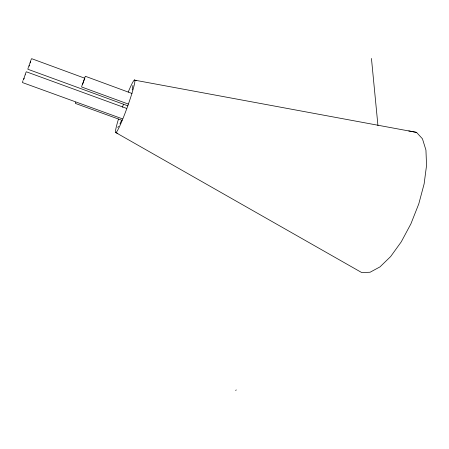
<?xml version="1.0" encoding="UTF-8"?>
<svg xmlns="http://www.w3.org/2000/svg" width="449" height="449" viewBox="0 0 449 449"><rect width="100%" height="100%" fill="white"/><g stroke="black" fill="none" stroke-linecap="round" stroke-linejoin="round"><path stroke-width="0.67" d="M132.91 85.45L132.231 89.952M25.206 74.989L25.335 74.461L25.054 75.022M28.899 66.059L28.764 66.587L29.028 66.059M30.515 61.827L30.65 61.294L29.477 64.286M75.64 102.176L75.331 103.388L122.061 120.338M23.011 80.545L22.45 82.56L122.543 118.89M28.394 67.198L27.821 69.236L127.931 105.857M82.218 84.794L81.6 86.966L128.296 104.061M29.05 65.565L29.247 64.959M30.162 62.927L30.358 62.321M29.219 65.565L29.443 64.965M24.858 75.533L23.544 79.653M24.123 78.165L23.696 79.288M84.541 78.283L85.366 76.285L132 93.465M25.34 73.894L26.295 71.767L126.45 108.344M30.684 60.666L31.593 58.651L84.872 78.261M119.934 123.913L121.64 120.231M235.703 390.546L236.225 389.889M117.733 127.376L118.603 126.343M134.279 80.079L416.543 132.388L422.458 138.825L425.933 150.05L426.55 165.44L424.125 183.894L418.771 203.925L410.914 223.821L401.249 241.859L390.636 256.575L379.966 266.897L370.071 272.246L361.636 272.521L115.893 132.64L117.868 133.353M408.758 130.917L416.543 132.388M134.868 80.203L136.182 80.691M371.452 58.454L377.951 125.613M128.212 92.079A28.029 2.296 -70.2 0 1 133.813 86.724A28.029 2.296 -70.2 0 1 119.305 126.972A28.029 2.296 -70.2 0 1 118.497 119.03M122.425 107.204A28.029 2.296 -70.2 0 1 123.52 104.151M84.446 78.962L82.543 84.294L84.446 78.962"/></g></svg>
